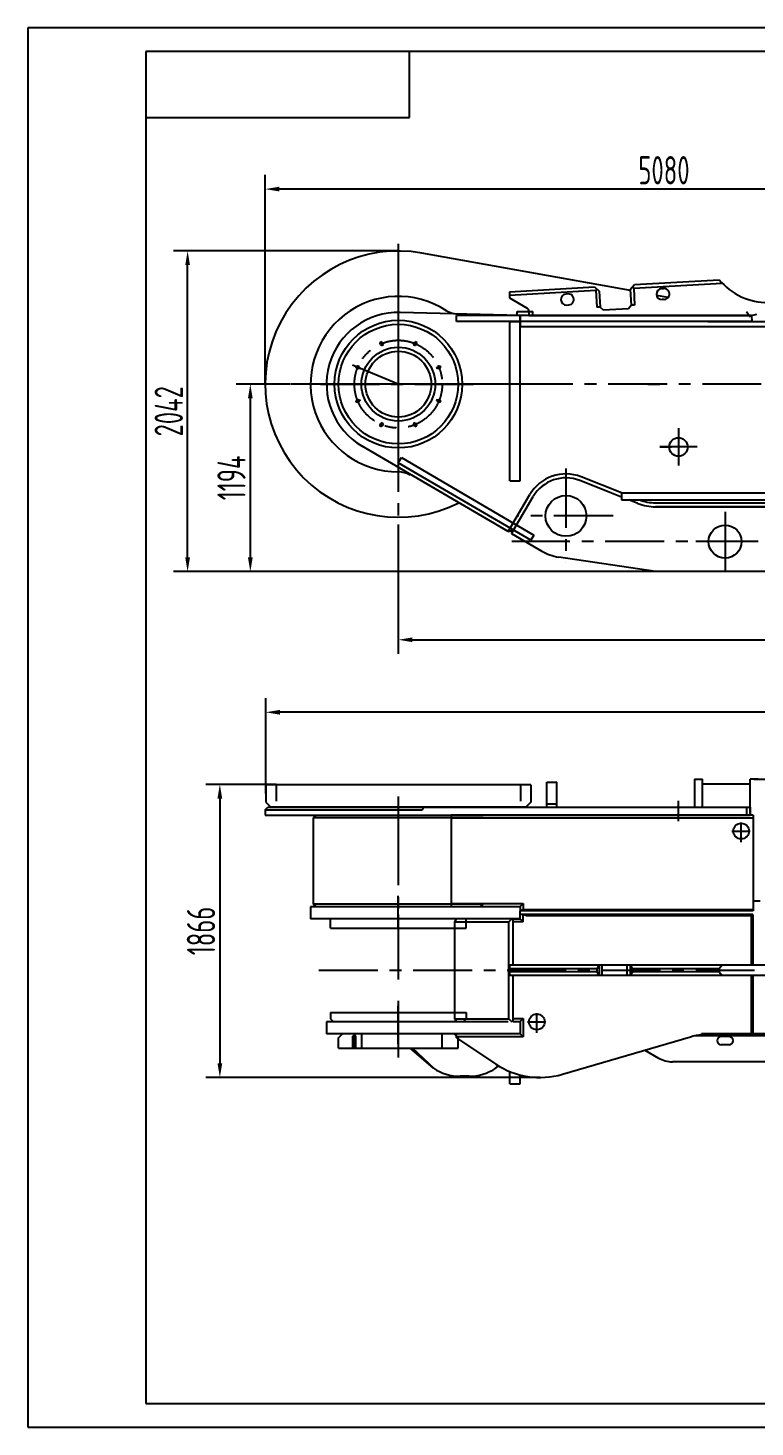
# Model space of a CAD drawing. Header units: millimetres. Extents: x 0 to 12600, y 0 to 8910.
# Drawn here: x 0 to 4631, y 0 to 8910 of the extents above; entities that cross this region are included whole.
import ezdxf

# ---------------------------------------------------------------- set-up
doc = ezdxf.new("R2010")
doc.units = ezdxf.units.MM
doc.header["$LTSCALE"] = 300
doc.linetypes.add('G', pattern=[2, 1.25, -0.25, 0.25, -0.25])
for name, color, linetype in [('01', 7, 'Continuous'), ('02', 1, 'Continuous'), ('05', 4, 'G'), ('08', 1, 'Continuous')]:
    doc.layers.add(name, color=color, linetype=linetype)
doc.styles.get("Standard").update_dxf_attribs({"font": 'isocp', "width": 0.707, "bigfont": 'intecad.shx'})
doc.dimstyles.new('INTE', dxfattribs={"dimscale": 30, "dimtxt": 6, "dimasz": 3, "dimexe": 3, "dimexo": 0, "dimgap": 1, "dimtad": 1, "dimdec": 0, "dimdsep": 46, "dimtxsty": 'Standard', "dimcen": 0, "dimclrd": 1, "dimclre": 1, "dimclrt": 3, "dimaunit": 1, "dimadec": 0, "dimazin": 0, "dimtfac": 1, "dimtdec": 0, "dimtmove": 0, "dimatfit": 0, "dimfxl": 0, "dimarcsym": 0})

# ---------------------------------------------------------------- blocks, each defined once
blk = doc.blocks.new('*D279')
at = {"layer": '08', "color": 1, "lineweight": -2}
for p, q in [((1514.5, 4034.3), (1514.5, 4642)), ((11747, 3289.6), (11747, 4642)), ((11657, 4552), (1604.5, 4552))]:
    blk.add_line(p, q, dxfattribs=at)
at = {"layer": '08', "color": 1}
for points in [[(1604.5, 4567), (1604.5, 4537), (1514.5, 4552)], [(11657, 4567), (11657, 4537), (11747, 4552)]]:
    blk.add_solid(points, dxfattribs=at)
at = {"layer": 'Defpoints', "color": 0}
for p in [(1514.5, 4552), (1514.5, 4034.3), (11747, 3289.6)]:
    blk.add_point(p, dxfattribs=at)
at = {"layer": '08', "color": 3, "insert": (6630.7, 4672.1), "char_height": 180, "attachment_point": 5}
blk.add_mtext('10233', dxfattribs=at)
blk = doc.blocks.new('*D280')
at = {"layer": '08', "color": 1, "lineweight": -2}
for p, q in [((2359, 7489.7), (926.9, 7489.7)), ((1016.9, 5537.7), (1016.9, 7399.7)), ((4207.8, 5447.7), (926.9, 5447.7))]:
    blk.add_line(p, q, dxfattribs=at)
at = {"layer": '08', "color": 1}
for points in [[(1001.9, 7399.7), (1031.9, 7399.7), (1016.9, 7489.7)], [(1001.9, 5537.7), (1031.9, 5537.7), (1016.9, 5447.7)]]:
    blk.add_solid(points, dxfattribs=at)
at = {"layer": 'Defpoints', "color": 0}
for p in [(1016.9, 7489.7), (2359, 7489.7), (4207.8, 5447.7)]:
    blk.add_point(p, dxfattribs=at)
at = {"layer": '08', "color": 3, "insert": (896.9, 6468.7), "char_height": 180, "attachment_point": 5, "rotation": 90}
blk.add_mtext('2042', dxfattribs=at)
blk = doc.blocks.new('*D281')
at = {"layer": '08', "color": 1, "lineweight": -2}
for p, q in [((1581, 4092.5), (1132.1, 4092.5)), ((1222.1, 4002.5), (1222.1, 2316.1)), ((3262.4, 2226.1), (1132.1, 2226.1))]:
    blk.add_line(p, q, dxfattribs=at)
at = {"layer": '08', "color": 1}
for points in [[(1207.1, 4002.5), (1237.1, 4002.5), (1222.1, 4092.5)], [(1207.1, 2316.1), (1237.1, 2316.1), (1222.1, 2226.1)]]:
    blk.add_solid(points, dxfattribs=at)
at = {"layer": 'Defpoints', "color": 0}
for p in [(1581, 4092.5), (1222.1, 2226.1), (3262.4, 2226.1)]:
    blk.add_point(p, dxfattribs=at)
at = {"layer": '08', "color": 3, "insert": (1102.1, 3159.3), "char_height": 180, "attachment_point": 5, "rotation": 90}
blk.add_mtext('1866', dxfattribs=at)
blk = doc.blocks.new('*D283')
at = {"layer": '08', "color": 1, "lineweight": -2}
for p, q in [((4626, 4126.1), (5579.4, 4126.1)), ((5489.4, 3430.4), (5489.4, 4036.1)), ((5190, 3340.4), (5579.4, 3340.4))]:
    blk.add_line(p, q, dxfattribs=at)
at = {"layer": '08', "color": 1}
for points in [[(5474.4, 4036.1), (5504.4, 4036.1), (5489.4, 4126.1)], [(5474.4, 3430.4), (5504.4, 3430.4), (5489.4, 3340.4)]]:
    blk.add_solid(points, dxfattribs=at)
at = {"layer": 'Defpoints', "color": 0}
for p in [(4626, 4126.1), (5489.4, 4126.1), (5190, 3340.4)]:
    blk.add_point(p, dxfattribs=at)
at = {"layer": '08', "color": 3, "insert": (5369.4, 3733.2), "char_height": 180, "attachment_point": 5, "rotation": 90}
blk.add_mtext('786', dxfattribs=at)
blk = doc.blocks.new('*D285')
at = {"layer": '08', "color": 1, "lineweight": -2}
for p, q in [((1639.5, 6641.7), (1326.3, 6641.7)), ((1416.3, 6551.7), (1416.3, 5537.7)), ((1968.4, 5447.7), (1326.3, 5447.7))]:
    blk.add_line(p, q, dxfattribs=at)
at = {"layer": '08', "color": 1}
for points in [[(1401.3, 6551.7), (1431.3, 6551.7), (1416.3, 6641.7)], [(1401.3, 5537.7), (1431.3, 5537.7), (1416.3, 5447.7)]]:
    blk.add_solid(points, dxfattribs=at)
at = {"layer": 'Defpoints', "color": 0}
for p in [(1639.5, 6641.7), (1416.3, 5447.7), (1968.4, 5447.7)]:
    blk.add_point(p, dxfattribs=at)
at = {"layer": '08', "color": 3, "insert": (1296.3, 6044.7), "char_height": 180, "attachment_point": 5, "rotation": 90}
blk.add_mtext('1194', dxfattribs=at)
blk = doc.blocks.new('*D287')
at = {"layer": '08', "color": 1, "lineweight": -2}
for p, q in [((2359, 5748.7), (2359, 4923.7)), ((11268.2, 5433.8), (11268.2, 4923.7)), ((2449, 5013.7), (11178.2, 5013.7))]:
    blk.add_line(p, q, dxfattribs=at)
at = {"layer": '08', "color": 1}
for points in [[(2449, 5028.7), (2449, 4998.7), (2359, 5013.7)], [(11178.2, 5028.7), (11178.2, 4998.7), (11268.2, 5013.7)]]:
    blk.add_solid(points, dxfattribs=at)
at = {"layer": 'Defpoints', "color": 0}
for p in [(2359, 5748.7), (11268.2, 5433.8), (11268.2, 5013.7)]:
    blk.add_point(p, dxfattribs=at)
at = {"layer": '08', "color": 3, "insert": (6813.6, 5133.7), "char_height": 180, "attachment_point": 5}
blk.add_mtext('8909', dxfattribs=at)
blk = doc.blocks.new('*D289')
at = {"layer": '08', "color": 1, "lineweight": -2}
for p, q in [((1511, 6641.7), (1511, 7974)), ((6591, 6258.7), (6591, 7974)), ((6501, 7884), (1601, 7884))]:
    blk.add_line(p, q, dxfattribs=at)
at = {"layer": '08', "color": 1}
for points in [[(1601, 7899), (1601, 7869), (1511, 7884)], [(6501, 7899), (6501, 7869), (6591, 7884)]]:
    blk.add_solid(points, dxfattribs=at)
at = {"layer": 'Defpoints', "color": 0}
for p in [(1511, 7884), (1511, 6641.7), (6591, 6258.7)]:
    blk.add_point(p, dxfattribs=at)
at = {"layer": '08', "color": 3, "insert": (4051, 8004), "char_height": 180, "attachment_point": 5}
blk.add_mtext('5080', dxfattribs=at)
blk = doc.blocks.new('*U297', base_point=(251.96, 168.31))
at = {"layer": '01'}
for p, q in [((251.96, 168.31), (251.96, 182.31)), ((195.96, 168.31), (251.96, 168.31))]:
    blk.add_line(p, q, dxfattribs=at)
blk = doc.blocks.new('*U298')
at = {"layer": '01'}
for points in [[(415, 292), (25, 292)], [(25, 292), (25, 5)], [(25, 5), (415, 5)]]:
    blk.add_lwpolyline(points, dxfattribs=at)
at = {"layer": '02'}
for points in [[(420, 297), (0, 297)], [(0, 297), (0, 0)], [(0, 0), (420, 0)]]:
    blk.add_lwpolyline(points, dxfattribs=at)

msp = doc.modelspace()

# ---------------------------------------------------------------- linework, layer by layer
for p, q in [((3836.9, 7237.9), (2508.9, 7476.3)), ((4609.3, 7079.7), (2730, 7079.7)), ((2730, 7041.7), (2730, 7079.7)), ((4616, 7041.7), (2730, 7041.7)), ((3070, 6025.7), (3070, 7041.7)), ((3070, 7041.7), (3134, 7041.7)), ((3134, 6025.7), (3134, 7041.7)), ((4331, 7041.7), (9748, 7041.7)), ((4615.9, 7041.7), (4609.3, 7079.7)), ((3134, 7009.7), (4762.6, 7009.7)), ((3058.4, 5703.3), (2128.3, 6247.2)), ((3070, 6025.7), (3134, 6025.7)), ((3781.5, 5949.7), (10258.5, 5949.7)), ((3781.5, 5949.7), (3781.5, 5904.7)), ((3781.5, 5904.7), (10258.5, 5904.7)), ((3997, 5885.7), (10617, 5885.7)), ((3997, 5860.7), (10649, 5860.7)), ((3058.4, 5703.3), (3092.6, 5712.3)), ((3058.4, 5703.3), (3092.6, 5712.3)), ((3305, 3947.1), (3305, 4106.1)), ((3305, 4106.1), (3369, 4106.1)), ((3369, 3947.1), (3369, 4106.1)), ((4246, 4126.1), (4246, 3947.1)), ((4296, 4122.1), (4296, 4126.1)), ((4296, 3947.1), (4296, 4125.1)), ((4296, 3947.1), (4296, 4099.1)), ((4601, 3897.1), (4601, 4126.1)), ((4651, 4126.1), (4601, 4126.1)), ((3203.5, 4089.5), (1514.5, 4089.5)), ((1514.5, 4089.5), (1514.5, 3979.1)), ((3203.5, 4089.5), (3203.5, 3979.1)), ((4296, 4096.1), (4601, 4096.1)), ((1511, 3931.1), (1527, 3947.1)), ((1511, 3931.1), (2506, 3931.1)), ((1511, 3931.1), (1511, 3897.1)), ((1514.5, 3979.1), (1546.5, 3947.1)), ((1527, 3947.1), (4601, 3947.1)), ((3171.5, 3947.1), (1546.5, 3947.1)), ((2518, 3947.1), (2518, 3943.1)), ((3203.5, 3979.1), (3171.5, 3947.1)), ((3369, 3966.1), (3305, 3966.1)), ((3305, 3947.1), (3369, 3947.1)), ((4576, 3947.1), (4576, 3897.1)), ((4601, 3947.1), (4601, 3897.1)), ((1511, 3897.1), (4601, 3897.1)), ((1819, 3879.6), (1835, 3895.6)), ((2899, 3879.6), (1819, 3879.6)), ((1819, 3330.6), (1819, 3879.6)), ((2883, 3895.6), (1835, 3895.6)), ((1800, 3313.1), (1800, 3237.1)), ((2899, 3330.6), (1819, 3330.6)), ((1835, 3314.6), (1819, 3330.6)), ((2982, 3313.1), (1835, 3313.1)), ((2883, 3314.6), (2899, 3330.6)), ((2791, 3237.1), (1927, 3237.1)), ((1927, 3176.6), (1927, 3237.1)), ((2791, 3176.6), (2791, 3237.1)), ((3089, 3236.1), (3089, 2940.6)), ((3089, 3236.1), (3135, 3236.1)), ((3154, 3217.1), (3089, 3217.1)), ((4616, 3263.1), (3135, 3263.1)), ((3135, 3236.1), (3135, 3263.1)), ((3135, 3236.1), (3154, 3217.1)), ((3154, 3217.1), (3154, 3263.1)), ((3175, 3256.4), (3154, 3263.1)), ((4609.3, 3256.4), (3175, 3256.4)), ((4609.3, 3256.4), (4616, 3263.1)), ((4609.3, 2940.6), (4609.3, 3256.4)), ((4616, 3263.1), (4616, 2940.6)), ((1927, 3176.6), (2791, 3176.6)), ((3089, 2876.6), (3089, 2582.1)), ((4609.3, 2504.1), (4609.3, 2876.6)), ((4616, 2876.6), (4616, 2504.1)), ((1927, 2640.6), (2791, 2640.6)), ((1927, 2640.6), (1927, 2599.1)), ((1927, 2599.1), (1946, 2580.1)), ((2791, 2599.1), (2772, 2580.1)), ((2791, 2640.6), (2791, 2599.1)), ((3089, 2601.1), (3154, 2601.1)), ((3135, 2582.1), (3154, 2601.1)), ((3154, 2601.1), (3154, 2485.1)), ((1902, 2580.1), (1902, 2504.1)), ((2772, 2580.1), (1946, 2580.1)), ((1978, 2479.1), (2003, 2504.1)), ((2715, 2504.1), (2003, 2504.1)), ((2740, 2479.1), (2715, 2504.1)), ((3135, 2504.1), (2730, 2504.1)), ((2730, 2479.1), (2730, 2504.1)), ((3089, 2582.1), (3135, 2582.1)), ((3135, 2582.1), (3135, 2504.1)), ((3135, 2504.1), (3154, 2485.1)), ((4616, 2504.1), (4362.6, 2504.1)), ((1978, 2413.6), (1978, 2479.1)), ((1978, 2413.6), (2740, 2413.6)), ((2582.8, 2285.7), (2434.8, 2413.6)), ((3154, 2485.1), (2730, 2485.1)), ((2730, 2479.1), (2979.9, 2311.9)), ((2740, 2413.6), (2740, 2479.1)), ((3404.3, 2246.3), (4220.7, 2483.9)), ((9355.4, 2491.1), (4245.5, 2491.1)), ((4465.5, 2486.6), (4415.5, 2486.6)), ((4465.5, 2434.6), (4415.5, 2434.6)), ((3930.1, 2399.3), (4015.6, 2349.9)), ((9808.9, 2326.1), (4104.6, 2326.1)), ((2808.9, 2233.6), (2753.3, 2233.6)), ((2979.4, 2285.7), (2997, 2300.9)), ((3070, 2186.1), (3070, 2263.9)), ((3134, 2186.1), (3134, 2242.6)), ((3070, 2186.1), (3134, 2186.1))]:
    msp.add_line(p, q)
for radius in [406.5, 235, 209.5]:
    msp.add_circle((2359, 6641.7), radius)
for centre, radius, start, end in [((2359, 6641.7), 848, 79.81838, 297.07331), ((2359, 6641.7), 457, 88.58532, 239.68312), ((2506, 3943.1), 12, 270, 0), ((4362.6, 1996.1), 508, 90, 106.2238), ((4415.5, 2460.6), 26, 90, 270), ((4465.5, 2460.6), 26, 270, 90), ((4104.6, 2504.1), 178, 240, 270), ((2753.3, 2538.6), 305, 236.02346, 270), ((2808.9, 2538.6), 305, 270, 303.97654), ((3262.4, 2734.1), 508, 236.21383, 286.2238)]:
    msp.add_arc(centre, radius, start, end)
at = {"layer": '01'}
for p, q in [((3863.8, 7275.6), (4402.7, 7306.7)), ((3067, 7229.7), (3608.2, 7260.9)), ((3067, 7207.6), (3616.5, 7239.3)), ((3608.2, 7260.9), (3638.8, 7233.6)), ((3616.5, 7239.3), (3623.5, 7247.2)), ((3616.5, 7239.3), (3622.7, 7131.5)), ((3638.8, 7233.6), (3644.6, 7132.8)), ((3836.5, 7245), (3863.8, 7275.6)), ((3836.5, 7245), (3842.3, 7144.2)), ((3858.1, 7253.2), (3850.1, 7260.3)), ((3858.1, 7253.2), (4421.4, 7285.7)), ((3858.1, 7253.2), (3864.3, 7145.4)), ((4036, 7250.5), (4049, 7251.2)), ((3440, 7216.1), (3427, 7215.4)), ((3431, 7145.5), (3444, 7146.2)), ((3644.6, 7132.8), (3622.7, 7131.5)), ((3644.6, 7132.8), (3664.7, 7114.9)), ((3824.4, 7124.1), (3842.3, 7144.2)), ((3864.3, 7145.4), (3842.3, 7144.2)), ((4053, 7181.3), (4040, 7180.6)), ((3134, 7079.7), (2370.3, 7098.5)), ((3115, 7079.7), (3115, 7104.7)), ((3115, 7104.7), (3215, 7104.7)), ((3134, 7041.7), (3134, 7079.7)), ((3191, 7104.7), (3191, 7079.7)), ((3191, 7079.7), (4609, 7079.7)), ((3215, 7079.7), (3215, 7104.7)), ((3664.7, 7114.9), (3824.4, 7124.1)), ((3699.8, 7079.7), (3919.4, 7079.7)), ((4609, 7079.7), (4643, 7086.7)), ((3949, 6641.7), (4024, 6641.7)), ((4024, 6241.7), (4099, 6241.7)), ((2359, 6141.2), (2378.2, 6174)), ((2378.2, 6174), (3222.4, 5680.4)), ((3203.2, 5647.6), (2359, 6141.2)), ((3713, 5949.7), (3514.3, 6027.9)), ((3781.5, 5922.7), (3514.3, 6027.9)), ((3781.3, 5949.7), (3523.4, 6051.2)), ((3058.4, 5703.3), (3196.7, 5938.5)), ((3080, 5690.7), (3218.2, 5925.8)), ((3080, 5690.7), (3218.2, 5925.8)), ((3885.3, 5881.9), (3827.3, 5904.7)), ((3885.3, 5881.9), (3827.3, 5904.7)), ((10649, 5860.7), (3997, 5860.7)), ((3080, 5690.7), (3272, 5578.4)), ((3222.4, 5680.4), (3203.2, 5647.6)), ((3997, 5447.7), (3380.8, 5540)), ((9925, 5447.7), (3997, 5447.7)), ((4246, 4126.1), (4296, 4126.1)), ((4619, 3897.1), (2695, 3897.1)), ((2695, 3897.1), (2695, 3314.1)), ((4619, 3878.1), (2695, 3878.1)), ((4619, 3897.1), (4619, 3287.1)), ((2695, 3333.1), (3153.5, 3333.1)), ((2695, 3314.1), (3134.5, 3314.1)), ((3134.5, 3314.1), (3153.5, 3333.1)), ((3134.5, 3314.1), (3134.5, 3287.1)), ((3134.5, 3314.1), (3134.5, 3287.1)), ((3153.5, 3333.1), (3153.5, 3293.7)), ((2717.5, 3218.1), (3063.5, 3218.1)), ((3153.5, 3293.7), (3134.5, 3287.1)), ((4619, 3287.1), (3134.5, 3287.1)), ((3135, 3263.1), (3135, 3287.1)), ((4619, 3293.7), (3153.5, 3293.7)), ((6598, 2940.6), (3067, 2940.6)), ((3067, 2940.6), (3067, 2876.6)), ((3637.1, 2940.6), (3623.5, 2918.6)), ((3638.4, 2940.6), (3638.4, 2876.6)), ((3849.7, 2940.6), (3651.7, 2940.6)), ((3657, 2876.6), (3657, 2940.6)), ((3816.7, 2876.6), (3816.7, 2940.6)), ((3835.2, 2940.6), (3835.2, 2876.6)), ((3836.5, 2940.6), (3850.1, 2918.6)), ((4421.4, 2940.6), (4402.7, 2918.6)), ((3623.5, 2918.6), (3067, 2918.6)), ((3623.5, 2898.6), (3067, 2898.6)), ((6598, 2876.6), (3067, 2876.6)), ((3623.5, 2918.6), (3623.5, 2898.6)), ((3623.5, 2898.6), (3637.1, 2876.6)), ((3850.1, 2898.6), (3836.5, 2876.6)), ((4402.7, 2918.6), (3850.1, 2918.6)), ((3850.1, 2918.6), (3850.1, 2898.6)), ((4402.7, 2898.6), (3850.1, 2898.6)), ((4402.7, 2918.6), (4402.7, 2898.6)), ((4402.7, 2898.6), (4421.4, 2876.6)), ((2717.5, 2599.1), (3063.5, 2599.1)), ((3058.4, 2580.1), (1902, 2580.1)), ((3063.6, 2504.1), (1902, 2504.1)), ((4616, 2504.1), (4635, 2504.1)), ((2590.4, 2280.7), (2448.3, 2413.6)), ((2971.8, 2280.7), (2994.8, 2302.2))]:
    msp.add_line(p, q, dxfattribs=at)
at = {"layer": '01', "color": 7, "linetype": 'Continuous'}
for p, q in [((3067, 7229.7), (3067, 7191.7)), ((3067, 7191.7), (3178.6, 7126.2)), ((4000.7, 7208.5), (4075.8, 7195)), ((3134, 7079.7), (3134, 7009.7)), ((4576.4, 7105.1), (4601, 7069.7)), ((3134.5, 3313.1), (1800, 3313.1)), ((4619, 3351.1), (4664.1, 3351.1)), ((3135, 3237.1), (1800, 3237.1)), ((2732.6, 3237.1), (2717.5, 3218.1)), ((2717.5, 3218.1), (2717.5, 2599.1)), ((3063.5, 3218.1), (3082.5, 3237.1)), ((3063.5, 2599.1), (3063.5, 3218.1)), ((2732.6, 2580.1), (2717.5, 2599.1)), ((3063.5, 2599.1), (3082.5, 2580.1)), ((2124, 2504.1), (2124, 2413.6)), ((9328.9, 2504.1), (4290.2, 2504.1)), ((2091.5, 2477.6), (2067.5, 2477.6)), ((2069.9, 2488.6), (2079.5, 2494.1)), ((2069.9, 2413.6), (2069.9, 2488.6)), ((2089.1, 2488.6), (2069.9, 2488.6)), ((2089.1, 2488.6), (2079.5, 2494.1)), ((2089.1, 2413.6), (2089.1, 2488.6))]:
    msp.add_line(p, q, dxfattribs=at)
at = {"layer": '01'}
for centre, radius in [((2359, 6641.7), 381), ((2252, 6899.9), 9.6), ((2465.9, 6899.9), 9.6), ((2100.8, 6748.6), 9.6), ((2617.2, 6748.6), 9.6), ((2100.8, 6534.7), 9.6), ((2617.2, 6534.7), 9.6), ((2252, 6383.5), 9.6), ((2465.9, 6383.5), 9.6), ((3426.7, 5802.5), 130), ((4440, 5638.7), 104.9), ((4543, 3795.1), 50), ((3241.5, 2580.1), 50)]:
    msp.add_circle(centre, radius, dxfattribs=at)
at = {"layer": '01', "color": 7, "linetype": 'Continuous'}
msp.add_circle((4143, 6241.7), 59, dxfattribs=at)
msp.add_circle((4143, 6241.7), 59, dxfattribs=at)
at = {"layer": '01'}
for centre, radius, start, end in [((4714.5, 7566.7), 406, 219.82054, 320.54596), ((4038, 7215.5), 35, 93.29936, 273.29936), ((4051, 7216.3), 35, 273.29936, 93.29936), ((3429, 7180.4), 35, 93.29936, 273.29936), ((3442, 7181.2), 35, 273.29936, 93.29936), ((3426, 5803.7), 266, 68.51198, 149.5479), ((3426, 5803.7), 241, 68.51198, 149.5479), ((3426, 5803.7), 241, 68.51198, 149.5479), ((3997, 6165.7), 305, 248.51198, 270), ((3997, 6165.7), 305, 248.51198, 270), ((3997, 6165.7), 280, 248.51198, 270), ((3426, 5841.7), 305, 239.68437, 261.47489)]:
    msp.add_arc(centre, radius, start, end, dxfattribs=at)
at = {"layer": '01', "color": 7, "linetype": 'Continuous'}
for centre, radius, start, end in [((2359, 6641.7), 559, 56.78727, 270), ((2740, 7241.7), 152, 234.65152, 268.55315), ((3166, 7104.7), 25, 0, 59.62597), ((2359, 5930.7), 152, 60.05033, 90)]:
    msp.add_arc(centre, radius, start, end, dxfattribs=at)
at = {"layer": '05'}
for p, q in [((2359, 7534.7), (2359, 5748.7)), ((2359, 7531.2), (2359, 5752.2)), ((2359, 7210), (2359, 6154.7)), ((2359, 7128.7), (2359, 6154.7)), ((2359, 7103.7), (2359, 6179.7)), ((2359, 7052.7), (2359, 6230.7)), ((2245.6, 6915.5), (2259.1, 6882.9)), ((2472.4, 6915.5), (2458.9, 6882.9)), ((2359, 6641.7), (2067.1, 6762.6)), ((2085.2, 6755.1), (2117.8, 6741.6)), ((2632.8, 6755.1), (2600.2, 6741.6)), ((4670.8, 6641.7), (1466, 6641.7)), ((3248.5, 6641.7), (1469.5, 6641.7)), ((2846, 6641.7), (1872, 6641.7)), ((2846, 6641.7), (1872, 6641.7)), ((2770, 6641.7), (1948, 6641.7)), ((2085.2, 6528.3), (2117.8, 6541.8)), ((2632.8, 6528.3), (2600.2, 6541.8)), ((2245.6, 6367.9), (2259.1, 6400.4)), ((2472.4, 6367.9), (2458.9, 6400.4)), ((4143, 6360.7), (4143, 6122.7)), ((4143, 6360.7), (4143, 6122.7)), ((4262, 6241.7), (4024, 6241.7)), ((4262, 6241.7), (4024, 6241.7)), ((4233, 6241.7), (4055, 6241.7)), ((3426, 6104.7), (3426, 5502.7)), ((3426, 5883.1), (3426, 5800.3)), ((3727, 5803.7), (3125, 5803.7)), ((3502.1, 5803.7), (3349.9, 5803.7)), ((3450.3, 5803.7), (3401.7, 5803.7)), ((3450.3, 5803.7), (3401.7, 5803.7)), ((3426, 5879.8), (3426, 5727.5)), ((3426, 5828), (3426, 5779.4)), ((3426, 5828), (3426, 5779.4)), ((4440, 5828.7), (4440, 5448.7)), ((4440, 5781.2), (4440, 5496.2)), ((4630, 5638.7), (4250, 5638.7)), ((4582.5, 5638.7), (4297.5, 5638.7)), ((1581, 4092.5), (1581, 3986.8)), ((3137, 4092.5), (3137, 3986.8)), ((2359, 2437.9), (2359, 2649.2)), ((2079.5, 2410.6), (2079.5, 2497.1)), ((2638.5, 2410.6), (2638.5, 2497.1))]:
    msp.add_line(p, q, dxfattribs=at)
at = {"layer": '05', "color": 4, "linetype": 'G'}
for p, q in [((1863.8, 6641.7), (2841.2, 6641.7)), ((10652, 5638.7), (3083, 5638.7)), ((2359, 4015), (2359, 3825.2)), ((4144, 3858.7), (4144, 3987.2)), ((4543, 3725), (4543, 3850.5)), ((2359, 3825.2), (2359, 2850)), ((4484.3, 3795.1), (4591.2, 3795.1)), ((2359, 3170.9), (2359, 3382.2)), ((2359, 3263.6), (2359, 3134.5)), ((1853.3, 2908.6), (11023, 2908.6)), ((2359, 2714.2), (2359, 2353.4)), ((2359, 2553.6), (2359, 2682.6)), ((3241.5, 2510), (3241.5, 2635.5)), ((2359, 2530.6), (2359, 2371.5)), ((3182.8, 2580.1), (3289.7, 2580.1))]:
    msp.add_line(p, q, dxfattribs=at)
at = {"layer": '05'}
msp.add_circle((2359, 6641.7), 279.5, dxfattribs=at)

# ---------------------------------------------------------------- block references
at = {"layer": '01', "xscale": 30, "yscale": 30, "zscale": 30}
msp.add_blockref('*U298', (0, 0), dxfattribs=at)
at = {"layer": '02', "xscale": 30, "yscale": 30, "zscale": 30}
msp.add_blockref('*U297', (2430, 8340), dxfattribs=at)

# ---------------------------------------------------------------- dimensions: what is measured, and where the dimension line sits
at = {"layer": '08'}
for base, p1, p2, picture, middle in [((1511, 7884), (6591, 6258.7), (1511, 6641.7), '*D289', (4051, 8004)), ((11268.2, 5013.7), (2359, 5748.7), (11268.2, 5433.8), '*D287', (6813.6, 5133.7)), ((1514.489429, 4552.0472302), (11746.989429, 3289.5849889), (1514.489429, 4034.2849889), '*D279', (6630.739429, 4672.0649467))]:
    dim = msp.add_linear_dim(base=base, p1=p1, p2=p2, dimstyle='INTE', dxfattribs=at)
    dim.commit()
    dim.dimension.update_dxf_attribs({"geometry": picture, "text_midpoint": middle})
for base, p1, p2, picture, middle in [((1016.9, 7489.7), (4207.8, 5447.7), (2359, 7489.7), '*D280', (896.9, 6468.7)), ((1416.3, 5447.7), (1639.5, 6641.7), (1968.4, 5447.7), '*D285', (1296.3, 6044.7)), ((5489.4, 4126.1), (5190, 3340.4), (4626, 4126.1), '*D283', (5369.4, 3733.2)), ((1222.1, 2226.1), (1581, 4092.5), (3262.4, 2226.1), '*D281', (1102.1, 3159.3))]:
    dim = msp.add_linear_dim(base=base, p1=p1, p2=p2, angle=90, dimstyle='INTE', dxfattribs=at)
    dim.commit()
    dim.dimension.update_dxf_attribs({"geometry": picture, "text_midpoint": middle})

doc.saveas('drawing.dxf')
